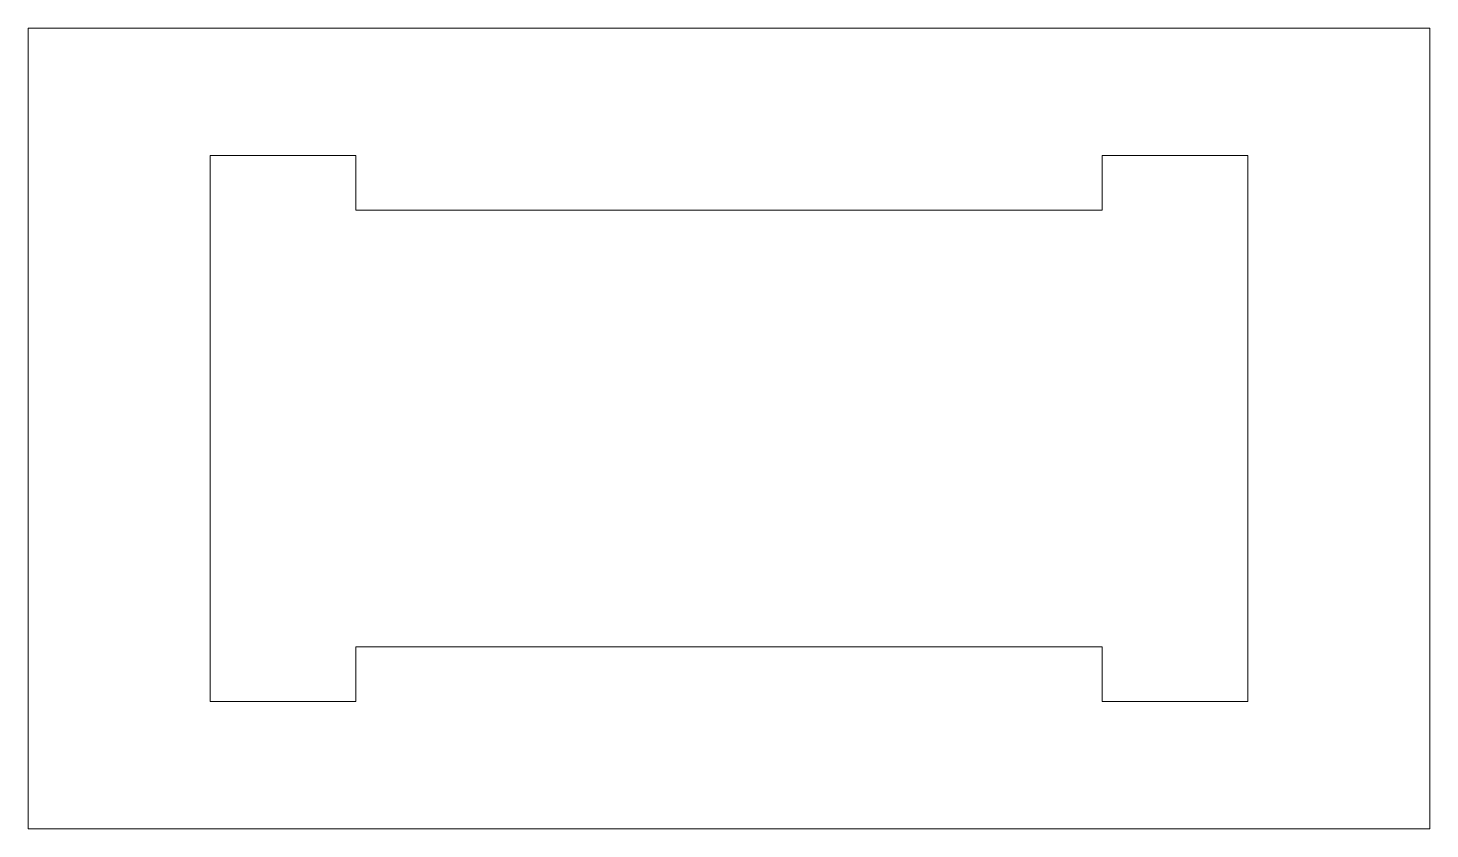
# Model space of a CAD drawing. Header units: millimetres. Extents: x -19.2 to 19.2, y -11 to 11.
import ezdxf

# ---------------------------------------------------------------- set-up
doc = ezdxf.new("R2010")
doc.units = ezdxf.units.MM

msp = doc.modelspace()

# ---------------------------------------------------------------- linework, layer by layer
at = {"color": 7, "linetype": 'Continuous', "lineweight": 15}
for p, q in [((-19.25, 11), (-19.25, -11)), ((19.25, 11), (-19.25, 11)), ((19.25, -11), (19.25, 11)), ((-10.25, 7.5), (-14.25, 7.5)), ((-14.25, 7.5), (-14.25, -7.5)), ((-10.25, 6), (-10.25, 7.5)), ((14.25, 7.5), (10.25, 7.5)), ((10.25, 7.5), (10.25, 6)), ((14.25, -7.5), (14.25, 7.5)), ((10.25, 6), (-10.25, 6)), ((-10.25, -7.5), (-10.25, -6)), ((-10.25, -6), (10.25, -6)), ((10.25, -6), (10.25, -7.5)), ((-14.25, -7.5), (-10.25, -7.5)), ((10.25, -7.5), (14.25, -7.5)), ((-19.25, -11), (19.25, -11))]:
    msp.add_line(p, q, dxfattribs=at)

doc.saveas('drawing.dxf')
